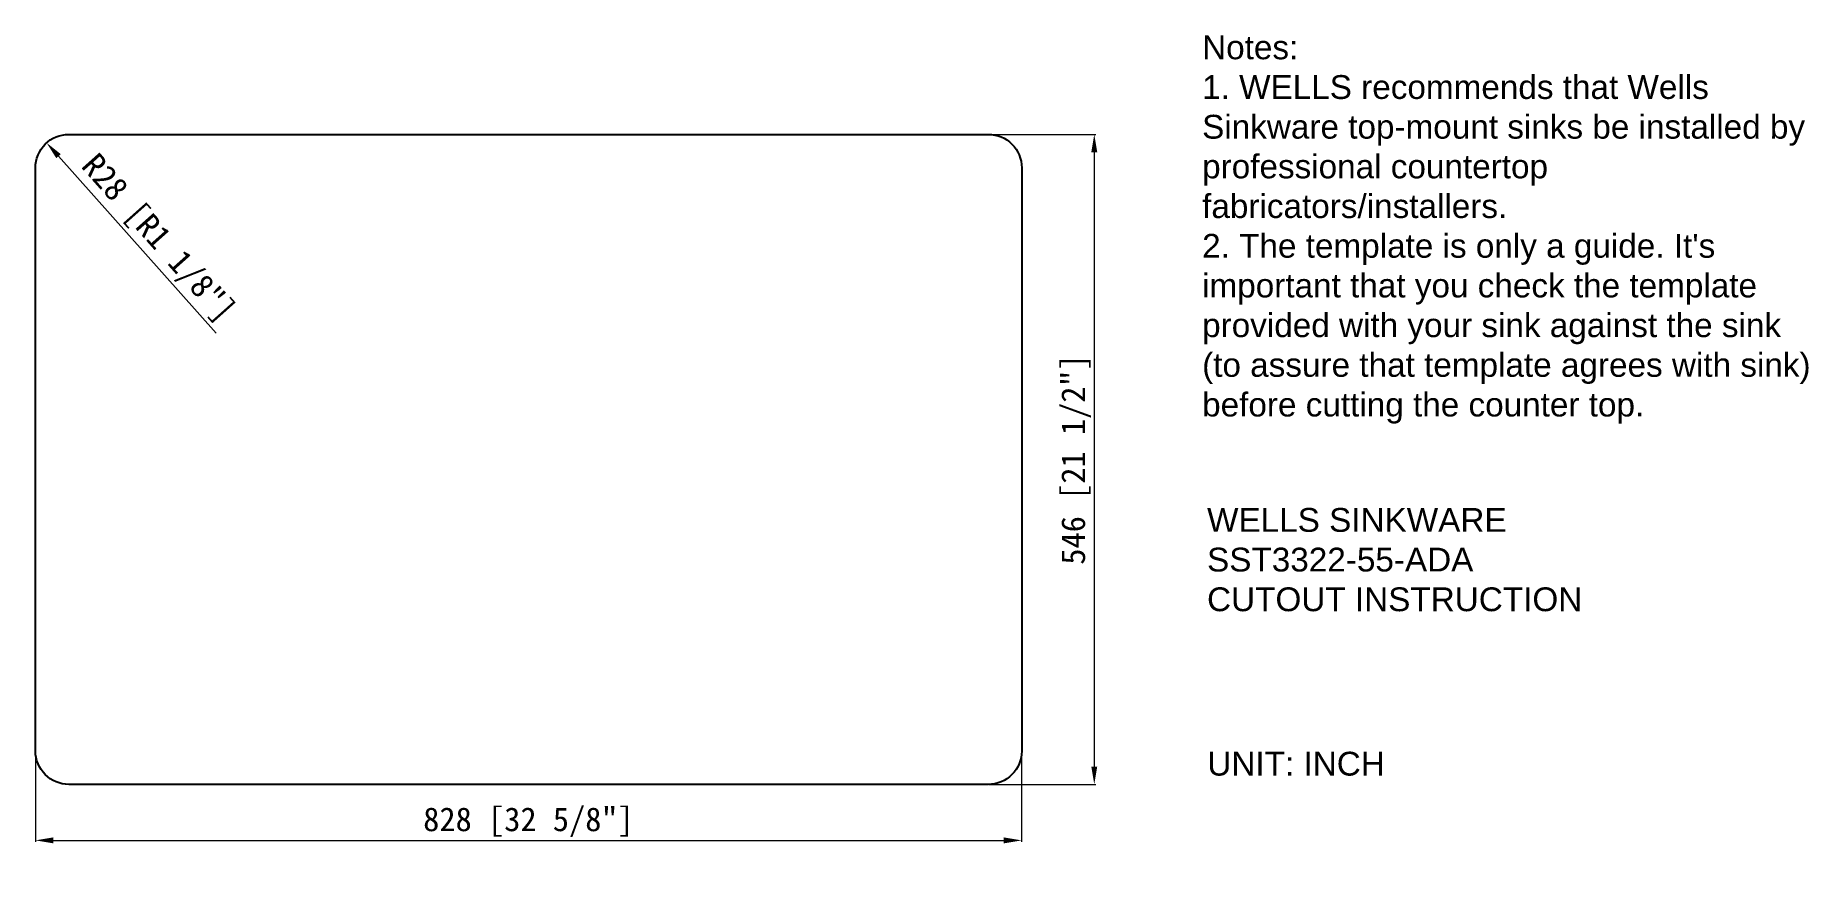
# Model space of a CAD drawing. Header units: inches. Extents: x 739 to 2228, y 2513 to 3221.
import ezdxf

# ---------------------------------------------------------------- set-up
doc = ezdxf.new("R2010")
doc.units = ezdxf.units.IN
doc.header["$MEASUREMENT"] = 0
doc.layers.add('图层2', color=7, linetype='Continuous')
doc.styles.get("Standard").update_dxf_attribs({"font": 'SimSun.ttf'})
doc.dimstyles.new('毫米英寸', dxfattribs={"dimtxt": 20, "dimasz": 15, "dimexe": 1.25, "dimexo": 0.625, "dimgap": 3, "dimtad": 1, "dimdec": 1, "dimtxsty": 'Standard', "dimcen": 2.5, "dimclrd": 3, "dimclre": 3, "dimclrt": 3, "dimadec": 0, "dimazin": 0, "dimtfac": 1, "dimtdec": 1, "dimtmove": 0, "dimatfit": 3, "dimfxl": 1, "dimlwd": 9, "dimlwe": 9, "dimarcsym": 0})

# ---------------------------------------------------------------- blocks, each defined once
blk = doc.blocks.new('*D3')
at = {"color": 3, "lineweight": 9}
for p, q in [((739.3, 2619), (739.3, 2543.3)), ((1567.3, 2619), (1567.3, 2543.3)), ((754.3, 2544.6), (1552.3, 2544.6))]:
    blk.add_line(p, q, dxfattribs=at)
at = {"color": 3}
for points in [[(754.3, 2547.1), (754.3, 2542.1), (739.3, 2544.6)], [(1552.3, 2547.1), (1552.3, 2542.1), (1567.3, 2544.6)]]:
    blk.add_solid(points, dxfattribs=at)
at = {"color": 3, "insert": (1153.3, 2559.9), "char_height": 20, "attachment_point": 5}
blk.add_mtext('828 [32 5/8"]', dxfattribs=at)
blk = doc.blocks.new('*D4')
at = {"color": 3, "lineweight": 9}
for p, q in [((1540, 3137.6), (1629.6, 3137.6)), ((1628.3, 3122.6), (1628.3, 2606.6)), ((1540, 2591.6), (1629.6, 2591.6))]:
    blk.add_line(p, q, dxfattribs=at)
at = {"color": 3}
for points in [[(1625.8, 3122.6), (1630.8, 3122.6), (1628.3, 3137.6)], [(1625.8, 2606.6), (1630.8, 2606.6), (1628.3, 2591.6)]]:
    blk.add_solid(points, dxfattribs=at)
at = {"color": 3, "insert": (1613, 2864.6), "char_height": 20, "attachment_point": 5, "rotation": 90}
blk.add_mtext('546 [21 1/2"]', dxfattribs=at)
blk = doc.blocks.new('*D5')
at = {"color": 3, "lineweight": 9}
blk.add_line((891.2, 2970.6), (758.7, 3119.3), dxfattribs=at)
at = {"color": 3}
blk.add_solid([(760.6, 3121), (756.8, 3117.7), (748.7, 3130.5)], dxfattribs=at)
at = {"color": 3, "insert": (841.4, 3049.5), "char_height": 20, "attachment_point": 5, "rotation": 311.7033}
blk.add_mtext('R28 [R1 1/8"]', dxfattribs=at)

msp = doc.modelspace()

# ---------------------------------------------------------------- linework, layer by layer
msp.add_lwpolyline([(767.35, 3137.61), (1539.35, 3137.61, -0.4142136), (1567.35, 3109.61), (1567.35, 2619.61, -0.4142136), (1539.35, 2591.61), (767.35, 2591.61, -0.4142136), (739.35, 2619.61), (739.35, 3109.61, -0.4142136)], format="xyb", close=True)

# ---------------------------------------------------------------- texts
at = {"color": 0, "insert": (1718.84, 3220.72), "char_height": 20, "width": 511.3238, "attachment_point": 1}
msp.add_mtext("{\\fArial|b0|i0|c0|p34;\\C4;Notes: \\P1. WELLS recommends that Wells Sinkware top-mount sinks be installed by professional countertop fabricators/installers. \\P2. The template is only a guide. It's important that you check the template provided with your sink against the sink (to assure that template agrees with sink) before cutting the counter top.}", dxfattribs=at)
at = {"insert": (1722.98, 2823.79), "char_height": 20, "attachment_point": 1}
msp.add_mtext_dynamic_manual_height_columns('{\\fArial|b0|i0|c0|p34;WELLS SINKWARE\\PSST3322-55-ADA\\PCUTOUT INSTRUCTION}', width=378.638, gutter_width=1, heights=[0], dxfattribs=at)
at = {"layer": '图层2', "insert": (1723.24, 2619.02), "char_height": 20, "attachment_point": 1}
msp.add_mtext_dynamic_manual_height_columns('{\\fArial|b0|i0|c0|p34;UNIT: INCH}', width=329.6038, gutter_width=12.5, heights=[0], dxfattribs=at)

# ---------------------------------------------------------------- dimensions: what is measured, and where the dimension line sits
dim = msp.add_radius_dim(center=(767.35, 3109.61), mpoint=(748.72, 3130.51), dimstyle='毫米英寸')
dim.commit()
dim.dimension.update_dxf_attribs({"geometry": '*D5', "text_midpoint": (829.96, 3039.35), "dimtype": 164})
dim = msp.add_linear_dim(base=(1628.31, 2591.61), p1=(1539.35, 3137.61), p2=(1539.35, 2591.61), angle=90, dimstyle='毫米英寸')
dim.commit()
dim.dimension.update_dxf_attribs({"geometry": '*D4', "text_midpoint": (1612.98, 2864.61)})
dim = msp.add_linear_dim(base=(1567.35, 2544.56), p1=(739.35, 2619.61), p2=(1567.35, 2619.61), dimstyle='毫米英寸')
dim.commit()
dim.dimension.update_dxf_attribs({"geometry": '*D3', "text_midpoint": (1153.35, 2559.89)})

doc.saveas('drawing.dxf')
